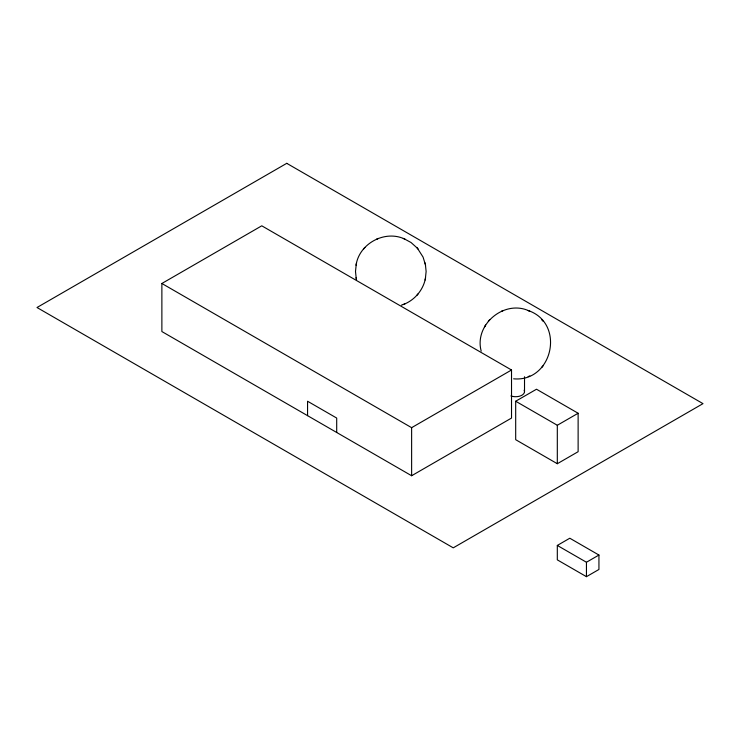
<?xml version="1.0" encoding="UTF-8"?>
<svg xmlns="http://www.w3.org/2000/svg" width="740" height="740" viewBox="0 0 740 740"><rect width="100%" height="100%" fill="white"/><g stroke="black" fill="none" stroke-linecap="round" stroke-linejoin="round"><path stroke-width="1.11" d="M356.255 264.272L355.496 271.469L356.255 278.656M425.371 278.656L426.129 271.469L425.371 264.272M356.042 265.262C359.104 243.83 384.254 229.992 403.994 238.715M356.338 263.884L356.55 262.904M401.376 305.167C413.725 301.421 423.428 290.394 425.583 277.676M425.075 280.025L425.287 279.054M528.869 310.809C504.134 299.45 473.97 324.749 481.213 351.149M484.46 327.062L484.959 326.183M485.135 325.887L485.625 325.026M513.625 378.815C552.725 382.423 565.712 323.25 528.138 310.513M364.913 247.456L363.423 249.167M416.713 295.482L417.36 294.742M417.526 294.539L418.202 293.771M488.298 321.262L488.974 320.494M489.14 320.291L489.788 319.55M541.587 367.577L542.235 366.837M542.402 366.633L543.077 365.865M161.875 283.485L261.775 225.811L511.525 370L511.525 418.063L411.625 475.737L161.875 331.548L161.875 283.485L411.625 427.674L511.525 370M515.688 401.237L536.5 389.221L578.125 413.253L578.125 451.705L557.312 463.721L515.688 439.69L515.688 401.237L557.312 425.269L578.125 413.253M557.312 545.436L569.8 538.221L598.938 555.046L598.938 569.467L586.45 576.673L557.312 559.856L557.312 545.436L586.45 562.252L598.938 555.046M376.679 239.103L377.465 238.789M377.631 238.715L378.362 238.419M403.263 304.519L404.947 303.835M501.554 311.198L502.34 310.883M502.506 310.809L503.237 310.513M528.138 376.614L529.822 375.929M404.16 238.789L411.042 242.517L417.36 248.196M529.035 310.883L529.822 311.198M403.263 238.419L404.947 239.103M541.587 319.55L542.235 320.291M542.402 320.494L543.077 321.262M417.526 248.4L423.067 257.085L425.583 265.262M416.713 247.456L418.202 249.167M425.075 262.904L425.287 263.884M356.042 277.676L356.55 280.025M586.45 562.252L586.45 576.673M557.312 425.269L557.312 463.721M524.521 376.753L524.521 391.627M411.625 427.674L411.625 475.737M336.7 432.484L336.7 418.063L307.562 401.237L307.562 415.658M524.16 390.193A8.834 5.097 0 0 1 520.979 395.706A8.834 5.097 0 0 1 510.915 395.918M286.75 163.327L37 307.516L453.25 547.841L703 403.642L286.75 163.327"/></g></svg>
